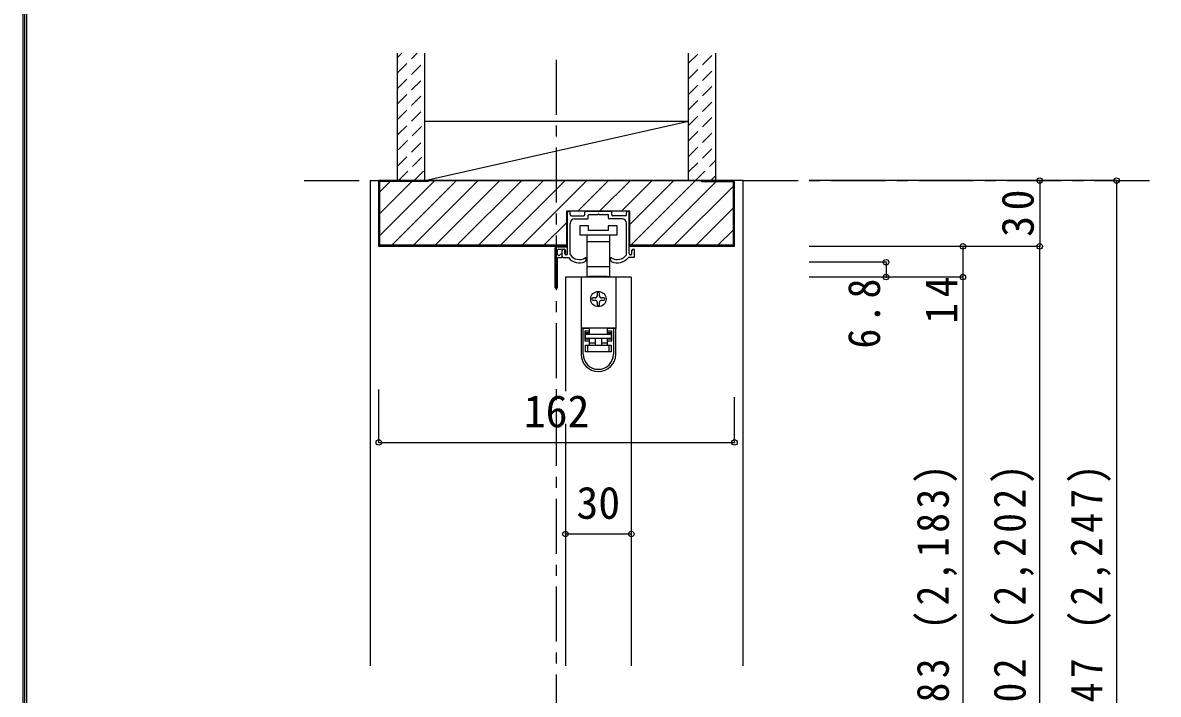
# Model space of a CAD drawing. Units: millimetres, scale not verified. Extents: x -973 to 977, y -718 to 696.
# Drawn here: x -973 to -456, y -311 to -5 of the extents above; entities that cross this region are included whole.
import ezdxf
from ezdxf.enums import TextEntityAlignment as Align

# ---------------------------------------------------------------- set-up
doc = ezdxf.new("R2010")
doc.units = ezdxf.units.MM
doc.header["$LTSCALE"] = 5
doc.header["$PDMODE"] = 32
doc.header["$PDSIZE"] = 2.5
doc.linetypes.add('CHAIN1', pattern=[8, 5, -1, 1, -1])
doc.linetypes.add('DASHED1', pattern=[1.8, 1.2, -0.6])
for name, color, linetype in [('0-1_通り芯', 4, 'CHAIN1'), ('0-2_柱', 3, 'Continuous'), ('0-3_仕上げ', 2, 'Continuous'), ('0-4_枠', 3, 'Continuous'), ('0-6_扉', 6, 'Continuous'), ('0-7_金物', 7, 'Continuous'), ('0-B_寸法', 7, 'Continuous'), ('0-C_ハッチ', 4, 'DASHED1'), ('F-1_枠', 6, 'Continuous')]:
    doc.layers.add(name, color=color, linetype=linetype)
doc.styles.add('ＭＳ ゴシック', font='')
doc.styles.get('ＭＳ ゴシック').set_extended_font_data('MS Gothic')

msp = doc.modelspace()

# ---------------------------------------------------------------- linework, layer by layer
at = {"layer": '0-1_通り芯'}
for p, q in [((-730.18, -526.5), (-730.18, -18.5)), ((-845.18, -76.5), (-456.18, -76.5))]:
    msp.add_line(p, q, dxfattribs=at)
at = {"layer": '0-2_柱', "color": 7}
msp.add_line((-790.18, -76.5), (-670.18, -49.5), dxfattribs=at)
at = {"layer": '0-2_柱'}
for p, q in [((-790.18, -49.5), (-670.18, -49.5)), ((-790.18, -76.5), (-670.18, -76.5))]:
    msp.add_line(p, q, dxfattribs=at)
at = {"layer": '0-3_仕上げ'}
for p, q in [((-802.68, -76.5), (-802.68, -18.5)), ((-790.18, -76.5), (-790.18, -18.5)), ((-670.18, -76.5), (-670.18, -18.5)), ((-657.68, -76.5), (-657.68, -18.5))]:
    msp.add_line(p, q, dxfattribs=at)
at = {"layer": '0-4_枠', "color": 4}
for p, q in [((-815.18, -76.5), (-811.18, -76.5)), ((-815.18, -76.5), (-815.18, -297.5)), ((-645.18, -76.5), (-649.18, -76.5)), ((-645.18, -297.5), (-645.18, -76.5))]:
    msp.add_line(p, q, dxfattribs=at)
at = {"layer": '0-4_枠'}
for p, q in [((-811.18, -106.5), (-811.18, -76.5)), ((-649.18, -76.5), (-811.18, -76.5)), ((-810.68, -106), (-810.68, -77)), ((-664.18, -77), (-664.18, -76.5)), ((-664.18, -77), (-649.68, -77)), ((-649.68, -106), (-649.68, -77)), ((-649.18, -106.5), (-649.18, -76.5)), ((-725.58, -106.5), (-725.58, -90.5)), ((-696.78, -90.5), (-725.58, -90.5)), ((-696.78, -106.5), (-696.78, -90.5)), ((-725.58, -106.5), (-811.18, -106.5)), ((-725.58, -106), (-810.68, -106)), ((-649.68, -106), (-696.78, -106)), ((-649.18, -106.5), (-696.78, -106.5))]:
    msp.add_line(p, q, dxfattribs=at)
msp.add_lwpolyline([(-788.68, -76.5), (-788.68, -77), (-810.68, -77)], dxfattribs=at)
at = {"layer": '0-6_扉'}
for p, q in [((-726.18, -120.5), (-726.18, -172.476)), ((-696.18, -120.5), (-726.18, -120.5)), ((-696.18, -120.5), (-696.18, -297.5)), ((-726.18, -187.405), (-726.18, -297.5))]:
    msp.add_line(p, q, dxfattribs=at)
at = {"layer": '0-7_金物'}
for p, q in [((-725.18, -109.8), (-725.18, -91)), ((-724.68, -90.5), (-724.48, -90.5)), ((-723.98, -92), (-723.98, -91)), ((-723.48, -92.5), (-717.83, -92.5)), ((-717.33, -92), (-717.33, -91)), ((-716.83, -90.5), (-705.53, -90.5)), ((-715.83, -93.7), (-715.83, -92.3)), ((-715.53, -92), (-711.48, -92)), ((-710.88, -92), (-706.83, -92)), ((-706.53, -93.7), (-706.53, -92.3)), ((-705.03, -92), (-705.03, -91)), ((-698.88, -92.5), (-704.53, -92.5)), ((-698.38, -92), (-698.38, -91)), ((-697.68, -90.5), (-697.88, -90.5)), ((-697.18, -109.8), (-697.18, -91)), ((-723.98, -110.123), (-723.98, -96)), ((-721.98, -94), (-716.13, -94)), ((-719.68, -97.2), (-719.68, -101.2)), ((-715.68, -97.2), (-719.68, -97.2)), ((-715.68, -99.2), (-715.68, -97.2)), ((-706.68, -97.2), (-706.68, -99.2)), ((-702.68, -97.2), (-706.68, -97.2)), ((-700.38, -94), (-706.23, -94)), ((-702.68, -101.2), (-702.68, -97.2)), ((-698.38, -110.123), (-698.38, -96)), ((-719.68, -101.2), (-711.18, -101.2)), ((-716.43, -101.2), (-716.43, -104.2)), ((-706.68, -99.2), (-715.68, -99.2)), ((-711.18, -101.2), (-702.68, -101.2)), ((-705.93, -104.2), (-705.93, -101.2)), ((-730.78, -125.2), (-730.78, -107.2)), ((-730.28, -106.7), (-725.68, -106.7)), ((-729.78, -110.2), (-729.78, -108.2)), ((-729.28, -107.7), (-726.68, -107.7)), ((-727.68, -111.2), (-727.68, -108.3)), ((-726.18, -108.2), (-726.18, -109.3)), ((-716.43, -104.2), (-716.43, -115.8)), ((-716.43, -104.2), (-711.18, -104.2)), ((-711.18, -104.2), (-705.93, -104.2)), ((-705.93, -115.8), (-705.93, -104.2)), ((-694.68, -111), (-694.68, -108.3)), ((-729.78, -125.2), (-729.78, -111.8)), ((-729.48, -110.5), (-728.68, -110.5)), ((-729.48, -111.5), (-727.98, -111.5)), ((-727.18, -111.5), (-724.881, -111.5)), ((-726.48, -109.8), (-726.48, -108.7)), ((-725.68, -110.3), (-725.98, -110.3)), ((-716.68, -112.583), (-716.68, -112)), ((-705.68, -112.583), (-705.68, -112)), ((-695.18, -111.5), (-697.479, -111.5)), ((-696.68, -110.3), (-696.38, -110.3)), ((-695.88, -109.8), (-695.88, -108.7)), ((-716.43, -115.8), (-716.43, -120.2)), ((-711.18, -115.8), (-716.43, -115.8)), ((-705.93, -115.8), (-711.18, -115.8)), ((-705.93, -120.2), (-705.93, -115.8)), ((-719.08, -120.5), (-719.08, -143.8)), ((-703.28, -120.5), (-719.08, -120.5)), ((-716.43, -120.2), (-715.18, -120.2)), ((-707.18, -120.5), (-707.18, -120.2)), ((-707.18, -120.2), (-705.93, -120.2)), ((-703.28, -120.5), (-703.28, -143.8)), ((-711.68, -128), (-711.68, -129)), ((-710.68, -129), (-710.68, -128)), ((-712.68, -130), (-713.68, -130)), ((-713.68, -131), (-712.68, -131)), ((-711.68, -132), (-711.68, -133)), ((-710.68, -133), (-710.68, -132)), ((-708.68, -130), (-709.68, -130)), ((-709.68, -131), (-708.68, -131)), ((-719.08, -143.8), (-719.08, -143.9)), ((-703.28, -143.8), (-719.08, -143.8)), ((-719.08, -143.9), (-719.08, -155.6)), ((-718.08, -143.9), (-719.08, -143.9)), ((-718.08, -155.6), (-718.08, -143.9)), ((-715.38, -143.9), (-718.08, -143.9)), ((-716.08, -143.9), (-716.08, -143.8)), ((-715.38, -143.9), (-715.38, -144.9)), ((-715.18, -146), (-715.18, -143.8)), ((-707.18, -143.8), (-707.18, -146)), ((-706.98, -144.9), (-706.98, -143.9)), ((-704.28, -143.9), (-706.98, -143.9)), ((-706.28, -143.8), (-706.28, -143.9)), ((-703.28, -143.8), (-703.28, -143.9)), ((-703.28, -155.6), (-703.28, -143.9)), ((-717.28, -144.9), (-715.38, -144.9)), ((-717.28, -144.9), (-717.28, -149.6)), ((-715.38, -145.9), (-717.28, -145.9)), ((-715.38, -149.6), (-717.28, -149.6)), ((-715.18, -146), (-717.08, -146)), ((-717.08, -146), (-717.08, -146.5)), ((-715.38, -144.9), (-715.38, -145.9)), ((-715.38, -149.6), (-715.38, -151.5)), ((-715.18, -150.5), (-715.18, -148.5)), ((-712.68, -148.5), (-712.68, -151.5)), ((-709.68, -148.5), (-709.68, -151.5)), ((-705.28, -146), (-707.18, -146)), ((-707.18, -148.5), (-707.18, -150.5)), ((-706.98, -144.9), (-705.08, -144.9)), ((-706.98, -148.6), (-705.08, -148.6)), ((-706.98, -149.6), (-706.98, -148.6)), ((-706.98, -151.5), (-706.98, -149.6)), ((-705.08, -149.6), (-706.98, -149.6)), ((-705.28, -146.5), (-705.28, -146)), ((-705.08, -149.6), (-705.08, -144.9)), ((-717.08, -154.5), (-717.08, -151.5)), ((-717.08, -151.5), (-716.08, -151.5)), ((-716.08, -154.5), (-717.08, -154.5)), ((-716.08, -151.5), (-716.08, -154.5)), ((-716.08, -151.5), (-706.28, -151.5)), ((-706.28, -154.5), (-716.08, -154.5)), ((-715.18, -150.5), (-712.68, -150.5)), ((-715.18, -151.5), (-715.18, -150.5)), ((-706.28, -154.5), (-706.28, -151.5)), ((-706.28, -151.5), (-705.28, -151.5)), ((-705.28, -154.5), (-706.28, -154.5)), ((-705.28, -151.5), (-705.28, -154.5))]:
    msp.add_line(p, q, dxfattribs=at)
for points in [[(-710.88, -92), (-711.18, -91.7), (-711.48, -92)], [(-707.18, -120.2), (-715.18, -120.2), (-715.18, -120.5)], [(-703.28, -143.9), (-704.28, -143.9), (-704.28, -155.6)], [(-717.28, -148.6), (-715.38, -148.6), (-715.38, -149.6)], [(-705.08, -145.9), (-706.98, -145.9), (-706.98, -144.9)], [(-709.68, -150.5), (-707.18, -150.5), (-707.18, -151.5)]]:
    msp.add_lwpolyline(points, dxfattribs=at)
msp.add_lwpolyline([(-705.28, -148.5), (-717.08, -148.5), (-717.08, -146.5), (-705.28, -146.5)], close=True, dxfattribs=at)
msp.add_circle((-711.18, -130.5), 3.5, dxfattribs=at)
for centre, radius, start, end in [((-724.68, -91), 0.5, 90, 180), ((-724.48, -91), 0.5, 0, 90), ((-723.48, -92), 0.5, 180, 270), ((-717.83, -92), 0.5, 270, 0), ((-716.83, -91), 0.5, 90, 180), ((-715.53, -92.3), 0.3, 90, 180), ((-706.83, -92.3), 0.3, 0, 90), ((-705.53, -91), 0.5, 0, 90), ((-704.53, -92), 0.5, 180, 270), ((-698.88, -92), 0.5, 270, 0), ((-697.88, -91), 0.5, 90, 180), ((-697.68, -91), 0.5, 0, 90), ((-721.98, -96), 2, 90, 180), ((-716.13, -93.7), 0.3, 270, 0), ((-706.23, -93.7), 0.3, 180, 270), ((-700.38, -96), 2, 0, 90), ((-730.28, -107.2), 0.5, 90, 180), ((-729.28, -108.2), 0.5, 90, 180), ((-727.08, -108.3), 0.6, 0, 180), ((-726.68, -108.2), 0.5, 0, 90), ((-726.48, -108.5), 0.2, 270, 90), ((-725.68, -107.2), 0.5, 0, 90), ((-695.88, -108.5), 0.2, 90, 270), ((-695.28, -108.3), 0.6, 0, 180), ((-729.48, -110.2), 0.3, 180, 270), ((-729.48, -111.8), 0.3, 90, 180), ((-728.18, -110.5), 0.5, 0, 180), ((-727.98, -111.2), 0.3, 270, 0), ((-727.18, -111), 0.5, 180, 270.00019), ((-725.98, -109.8), 0.5, 180, 270), ((-726.18, -109.5), 0.2, 90, 270), ((-725.68, -109.7), 0.5, 180, 0), ((-725.68, -109.8), 0.5, 270, 0), ((-723.18, -110.448), 2, 211.73927, 220.92587), ((-719.78, -107.5), 6.5, 220.92587, 292.44644), ((-723.68, -110.123), 0.3, 180, 213.92311), ((-719.78, -107.5), 5, 213.92311, 301.89079), ((-717.68, -112.583), 1, 292.44644, 0), ((-716.98, -112), 0.3, 0, 121.89079), ((-705.38, -112), 0.3, 58.10921, 180), ((-704.68, -112.583), 1, 180, 247.55356), ((-702.58, -107.5), 5, 238.10921, 326.07689), ((-702.58, -107.5), 6.5, 247.55356, 319.07413), ((-698.68, -110.123), 0.3, 326.07689, 0), ((-699.18, -110.448), 2, 319.07413, 328.26073), ((-696.68, -109.8), 0.5, 180, 270), ((-696.38, -109.8), 0.5, 270, 0), ((-695.18, -111), 0.5, 269.99981, 0), ((-730.28, -125.2), 0.5, 180, 0), ((-712.68, -129), 1, 270, 0), ((-711.18, -128), 0.5, 90, 180), ((-711.18, -128), 0.5, 0, 90), ((-709.68, -129), 1, 180, 270), ((-713.68, -130.5), 0.5, 90, 180), ((-713.68, -130.5), 0.5, 180, 270), ((-712.68, -132), 1, 0, 90), ((-711.18, -133), 0.5, 180, 270), ((-711.18, -133), 0.5, 270, 0), ((-709.68, -132), 1, 90, 180), ((-708.68, -130.5), 0.5, 0, 90), ((-708.68, -130.5), 0.5, 270, 0), ((-711.18, -155.6), 7.9, 180, 0), ((-711.18, -155.6), 6.9, 180, 0)]:
    msp.add_arc(centre, radius, start, end, dxfattribs=at)
at = {"layer": '0-B_寸法', "color": 4}
for p, q in [((-475.18, -76.5), (-615.18, -76.5)), ((-510.18, -76.5), (-510.18, -106.5)), ((-475.18, -76.5), (-475.18, -514.5)), ((-510.18, -106.5), (-615.18, -106.5)), ((-545.18, -106.5), (-545.18, -120.5)), ((-510.18, -526.167), (-510.18, -106.5)), ((-580.18, -113.7), (-615.18, -113.7)), ((-580.18, -113.7), (-580.18, -120.5)), ((-545.18, -120.5), (-615.18, -120.5)), ((-545.18, -120.5), (-545.18, -506.5)), ((-811.18, -195.804), (-811.18, -171.746)), ((-649.18, -195.804), (-649.18, -175.246)), ((-811.18, -195.804), (-649.18, -195.804)), ((-726.18, -237.5), (-696.18, -237.5))]:
    msp.add_line(p, q, dxfattribs=at)
at = {"layer": '0-B_寸法'}
for p in [(-510.18, -76.5), (-475.18, -76.5), (-545.18, -106.5), (-510.18, -106.5), (-580.18, -113.7), (-580.18, -120.5), (-545.18, -120.5), (-811.18, -195.804), (-649.18, -195.804), (-726.18, -237.5), (-696.18, -237.5)]:
    msp.add_point(p, dxfattribs=at)
at = {"layer": '0-C_ハッチ'}
for p, q in [((-802.652, -27.466), (-793.686, -18.5)), ((-802.652, -20.395), (-800.757, -18.5)), ((-670.18, -30.174), (-658.506, -18.5)), ((-670.18, -23.103), (-665.577, -18.5)), ((-802.652, -34.537), (-790.152, -22.037)), ((-670.18, -37.246), (-657.68, -24.746)), ((-802.652, -41.608), (-790.152, -29.108)), ((-802.652, -48.679), (-790.152, -36.179)), ((-670.18, -44.317), (-657.68, -31.817)), ((-670.18, -51.388), (-657.68, -38.888)), ((-802.652, -55.751), (-790.152, -43.251)), ((-670.18, -58.459), (-657.68, -45.959)), ((-802.331, -62.5), (-790.152, -50.322)), ((-670.18, -65.53), (-657.68, -53.03)), ((-802.68, -69.921), (-790.152, -57.393)), ((-670.18, -72.601), (-657.68, -60.101)), ((-802.188, -76.5), (-790.152, -64.464)), ((-667.008, -76.5), (-657.68, -67.172)), ((-795.117, -76.5), (-790.152, -71.535)), ((-659.937, -76.5), (-657.68, -74.243))]:
    msp.add_line(p, q, dxfattribs=at)
at = {"layer": '0-C_ハッチ', "linetype": 'Continuous'}
for p, q in [((-810.68, -101.486), (-785.694, -76.5)), ((-810.68, -91.587), (-796.094, -77)), ((-810.68, -81.687), (-805.993, -77)), ((-805.295, -106), (-775.795, -76.5)), ((-795.395, -106), (-765.895, -76.5)), ((-785.496, -106), (-755.996, -76.5)), ((-746.096, -76.5), (-775.596, -106)), ((-736.197, -76.5), (-765.697, -106)), ((-755.797, -106), (-726.297, -76.5)), ((-745.898, -106), (-716.398, -76.5)), ((-720.498, -90.5), (-706.498, -76.5)), ((-710.599, -90.5), (-696.599, -76.5)), ((-700.699, -90.5), (-686.699, -76.5)), ((-696.78, -96.48), (-676.8, -76.5)), ((-696.4, -106), (-666.9, -76.5)), ((-686.501, -106), (-657.501, -77)), ((-676.601, -106), (-649.68, -79.079)), ((-666.702, -106), (-649.68, -88.978)), ((-735.998, -106), (-725.58, -95.582)), ((-656.802, -106), (-649.68, -98.878)), ((-726.099, -106), (-725.58, -105.481))]:
    msp.add_line(p, q, dxfattribs=at)
at = {"layer": 'F-1_枠'}
for p, q in [((-973.347, 695.833), (-973.347, -700.833)), ((-972.514, 695.833), (-972.514, -700.833)), ((-971.68, 695.833), (-971.68, -700.833))]:
    msp.add_line(p, q, dxfattribs=at)

# ---------------------------------------------------------------- texts
at = {"layer": '0-B_寸法', "style": 'ＭＳ ゴシック'}
for s, p in [('162', (-745.18, -193.304)), ('30', (-721.18, -235))]:
    msp.add_text(s, height=14.66, dxfattribs=at).set_placement(p, align=Align.BOTTOM_LEFT)
at = {"layer": '0-B_寸法', "char_height": 14.66, "attachment_point": 7, "rotation": 90, "style": 'ＭＳ ゴシック'}
for s, insert in [('\\T1.27;\\W0.95;30', (-512.68, -102.125)), ('\\T1.27;\\W0.9;6.8', (-582.68, -153)), ('\\T1.27;\\W0.95;14', (-547.68, -141.75)), ('\\T1.23;\\W0.9;ＤＨ＝1,983\\~(2,183)', (-547.68, -413.75)), ('\\T1.23;\\W0.9;枠内＝2,002\\~(2,202)', (-512.68, -413.75)), ('\\T1.23;\\W0.9;枠外＝2,047\\~(2,247)', (-477.68, -413.75))]:
    msp.add_mtext(s, dxfattribs=dict(at, insert=insert))

doc.saveas('drawing.dxf')
